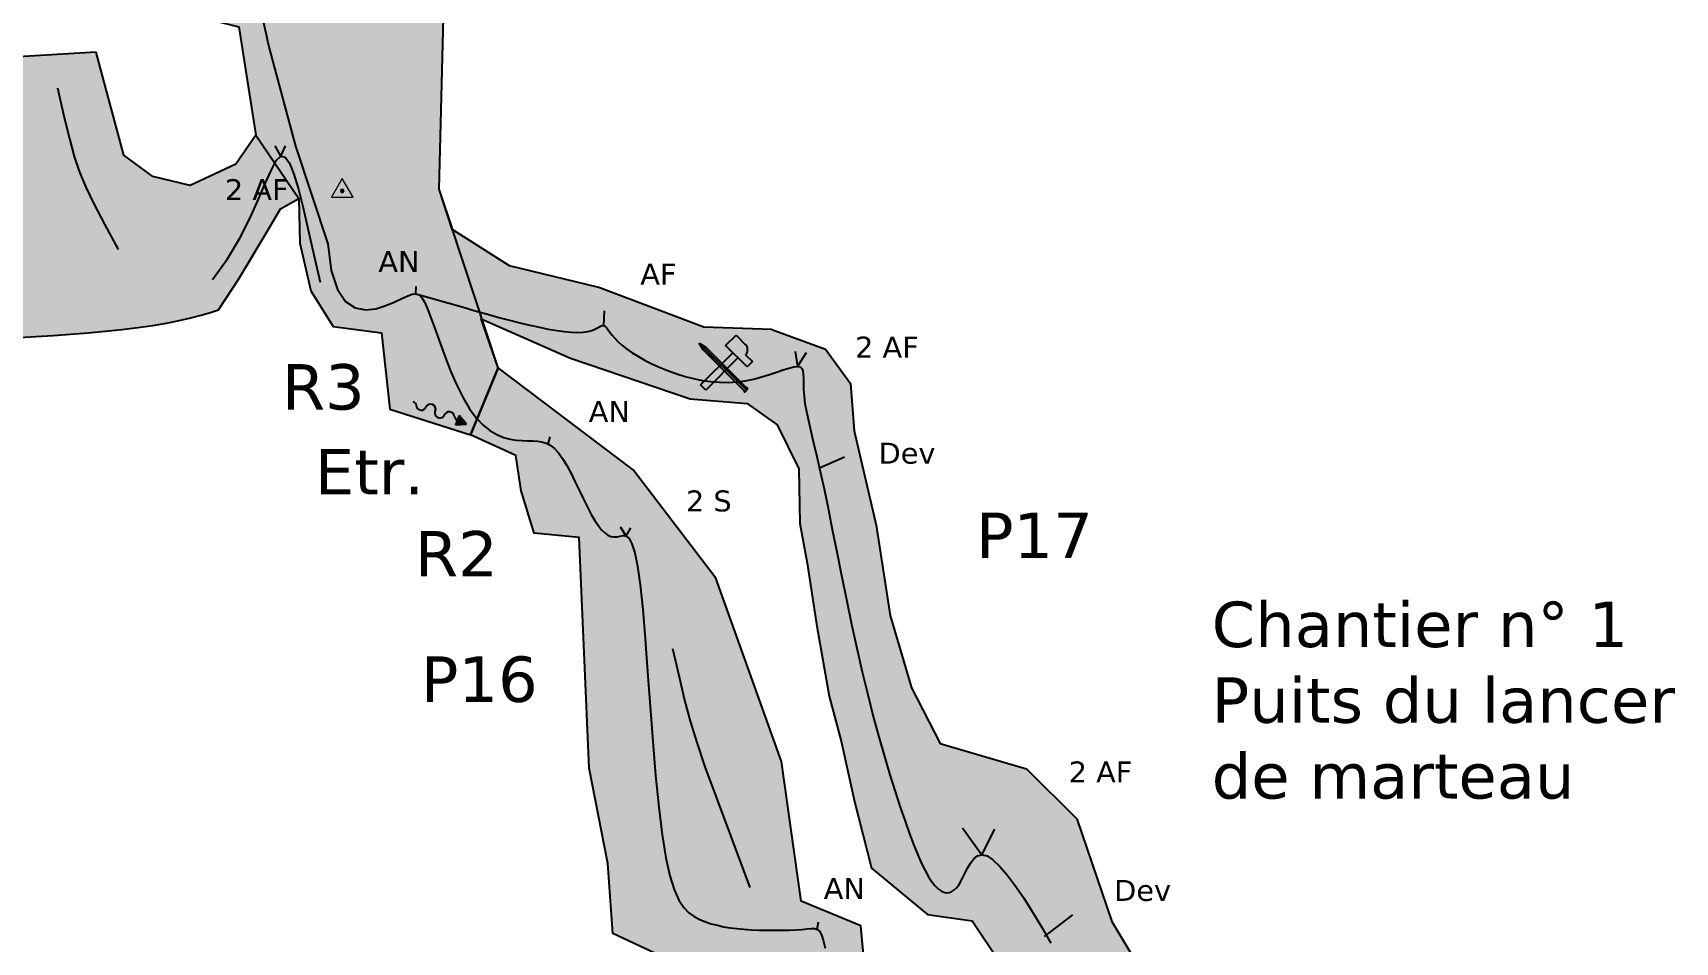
# Model space of a CAD drawing. Header units: metres. Extents: x -1178 to 131, y -250 to 398.
# Drawn here: x -18.52 to 28.46, y -145.64 to -119.62 of the extents above; entities that cross this region are included whole.
import ezdxf

# ---------------------------------------------------------------- set-up
doc = ezdxf.new("R2010")
doc.units = ezdxf.units.M
doc.header["$MEASUREMENT"] = 0
for name, color, linetype in [('Blocs - Actifs', 170, 'Continuous'), ("Blocs - Courant d'air", 204, 'Continuous'), ('Topo Dessin - Divers', 92, 'Continuous'), ('Topo Dessin - Galeries', 1, 'Continuous'), ('Topo Dessin - Légendes Grosses', 250, 'Continuous'), ('Topo Dessin - Puits', 248, 'Continuous')]:
    doc.layers.add(name, color=color, linetype=linetype)
doc.layers.add('Topo Dessin - Fond', color=7, linetype='Continuous', true_color=0xdedede)

# ---------------------------------------------------------------- blocks, each defined once
blk = doc.blocks.new('*U152')
at = {"layer": 'Blocs - Actifs'}
h = blk.add_hatch(color=256, dxfattribs=at)
h.dxf.hatch_style = 1
h.paths.add_polyline_path([(4.73, -1), (6.73, 0), (4.73, 1)])
for p, q in [((6.73, 0), (4.73, 1)), ((4.73, 1), (4.73, -1)), ((4.73, -1), (6.73, 0))]:
    blk.add_line(p, q, dxfattribs=at)
for centre, radius, start, end in [((4.94, 1.35), 1.36, 217.1795, 261.2635), ((-4.73, -1), 1, 28.4711, 90.005)]:
    blk.add_arc(centre, radius, start, end, dxfattribs=at)
for centre, major_axis, ratio, start_param, end_param in [((-1, 0), (0, -1), 0.999831, 7.853982, 10.99523), ((3, 0), (0, -1), 0.999914, 2.121384, 4.712733), ((-3, 0), (0, 1), 1, 8.404856, 10.995574), ((1, 0), (1, 0), 0.999967, 3.141363, 6.283185)]:
    blk.add_ellipse(centre, major_axis=major_axis, ratio=ratio, start_param=start_param, end_param=end_param, dxfattribs=at)
blk = doc.blocks.new('*U158')
at = {"layer": 'Topo Dessin - Divers'}
h = blk.add_hatch(color=256, dxfattribs=at)
h.dxf.hatch_style = 2
edge = h.paths.add_edge_path()
edge.add_spline(control_points=[(0.25, 0), (0.25, -0.14), (0.14, -0.25), (0, -0.25), (-0.14, -0.25), (-0.25, -0.14), (-0.25, 0), (-0.25, 0.14), (-0.14, 0.25), (0, 0.25), (0.14, 0.25), (0.25, 0.14), (0.25, 0)], knot_values=[0, 0, 0, 0, 1, 1, 1, 2, 2, 2, 3, 3, 3, 4, 4, 4, 4], degree=3, periodic=0)
at = {"layer": 'Topo Dessin - Divers', "lineweight": 5}
blk.add_lwpolyline([(-1.5, -0.87), (1.5, -0.87), (0, 1.73), (-1.5, -0.87)], dxfattribs=at)
blk.add_open_spline([(0.25, 0), (0.25, -0.14), (0.14, -0.25), (0, -0.25), (-0.14, -0.25), (-0.25, -0.14), (-0.25, 0), (-0.25, 0.14), (-0.14, 0.25), (0, 0.25), (0.14, 0.25), (0.25, 0.14), (0.25, 0)], degree=3, knots=[0, 0, 0, 0, 1, 1, 1, 2, 2, 2, 3, 3, 3, 4, 4, 4, 4], dxfattribs=at)
blk = doc.blocks.new('Désob')
at = {"layer": "Blocs - Courant d'air"}
h = blk.add_hatch(color=256, dxfattribs=at)
h.dxf.hatch_style = 1
h.paths.add_polyline_path([(-0.488, 0.562), (-0.673, 0.673), (-0.562, 0.488), (-0.299, 0.225), (0.622, -0.696), (0.696, -0.622)])
h = blk.add_hatch(color=256, dxfattribs=at)
h.dxf.hatch_style = 1
h.paths.add_polyline_path([(0.846, 0.149), (0.65, 0.345, 0.414758), (0.65, 0.632), (0.382, 0.9), (0.08, 0.607), (0.692, -0.005)])
h.paths.add_polyline_path([(0.432, 0.255), (0.284, 0.403), (-0.637, -0.518), (-0.489, -0.666)])
h = blk.add_hatch(color=256, dxfattribs=at)
h.dxf.hatch_style = 1
h.paths.add_polyline_path([(0.71, -0.607, 0.414214), (0.681, -0.607), (0.696, -0.622), (0.622, -0.696), (0.607, -0.71, 0.414214), (0.636, -0.71), (0.71, -0.636, 0.414214)])
h.paths.add_polyline_path([(0.607, -0.681, 0.414214), (0.607, -0.71), (0.622, -0.696)])
for p, q in [((-0.673, 0.673), (-0.488, 0.562)), ((-0.562, 0.488), (-0.673, 0.673)), ((-0.673, 0.673), (0.673, -0.673)), ((0.622, -0.696), (-0.562, 0.488)), ((-0.299, 0.225), (-0.562, 0.488)), ((0.696, -0.622), (-0.488, 0.562)), ((0.08, 0.607), (0.382, 0.9)), ((0.692, -0.005), (0.08, 0.607)), ((0.382, 0.9), (0.65, 0.632)), ((-0.637, -0.518), (0.284, 0.403)), ((0.432, 0.255), (-0.489, -0.666)), ((0.65, 0.345), (0.846, 0.149)), ((0.846, 0.149), (0.692, -0.005)), ((-0.489, -0.666), (-0.637, -0.518)), ((0.607, -0.681), (0.607, -0.681)), ((0.607, -0.71), (0.607, -0.71)), ((0.607, -0.71), (0.607, -0.71)), ((0.607, -0.71), (0.607, -0.71)), ((0.696, -0.622), (0.622, -0.696)), ((0.636, -0.71), (0.71, -0.636)), ((0.681, -0.607), (0.681, -0.607)), ((0.71, -0.607), (0.71, -0.607)), ((0.71, -0.607), (0.71, -0.607))]:
    blk.add_line(p, q, dxfattribs=at)
for centre, radius, start, end in [((0.507, 0.489), 0.203, 315, 45), ((0.622, -0.696), 0.02, 135, 225), ((0.622, -0.696), 0.02, 225, 315), ((0.696, -0.622), 0.02, 45, 135), ((0.696, -0.622), 0.02, 315, 45)]:
    blk.add_arc(centre, radius, start, end, dxfattribs=at)

msp = doc.modelspace()

# ---------------------------------------------------------------- hatches: boundary and pattern name
at = {"layer": 'Topo Dessin - Fond'}
h = msp.add_hatch(color=256, dxfattribs=at)
h.dxf.hatch_style = 1
h.paths.add_polyline_path([(-6.623, -113.14), (-5.667, -108.588), (-5.442, -104.598), (-5.296, -101.423), (-5.274, -100.945), (-8.591, -100.72), (-9.659, -105.216), (-10.502, -110.386), (-11.458, -111.06), (-11.964, -108.026), (-12.695, -103.699), (-11.008, -98.023), (-10.945, -95.885), (-10.921, -95.072), (-11.956, -94.764), (-12.725, -97.568), (-12.835, -98.801), (-14.091, -98.251), (-14.996, -94.629), (-15.811, -92.273), (-16.472, -90.313), (-15.899, -88.706), (-14.709, -87.583), (-13.125, -85.964), (-12.705, -85.535), (-12.75, -83.308), (-13.918, -82.56), (-15.656, -82.056), (-17.441, -83.443), (-18.652, -84.808), (-20.393, -85.887), (-22.309, -85.535), (-22.334, -84.01), (-25.374, -82.469), (-27.444, -81.015), (-27.731, -79.782), (-25.836, -78.241), (-22.995, -77.536), (-20.924, -76.237), (-16.782, -75.26), (-15.086, -74.071), (-11.495, -70.812), (-10.592, -67.003), (-11.561, -65.792), (-14.645, -65.66), (-18.258, -69.425), (-21.717, -72.486), (-25.396, -75.018), (-27.973, -77.176), (-29.119, -77.044), (-30.37, -77.13), (-32.224, -76.774), (-32.515, -77.268), (-33.475, -77.879), (-34.58, -76.57), (-33.751, -75.741), (-35.069, -75.997), (-36.318, -75.444), (-36.49, -75.674), (-36.102, -75.757), (-36.102, -76.136), (-36.438, -76.516), (-37.014, -76.245), (-36.639, -75.643), (-36.492, -75.674), (-36.452, -75.384), (-37.068, -75.294), (-37.799, -75.877), (-37.66, -77.094), (-36.562, -77.028), (-36.409, -77.753), (-36.387, -78.543), (-35.696, -78.853), (-33.524, -79.83), (-33.524, -79.833), (-31.45, -80.948), (-30.413, -81.507), (-28.678, -82.978), (-26.987, -84.031), (-25.032, -84.887), (-23.949, -91.225), (-23.133, -95.998), (-22.696, -101.599), (-19.096, -103.071), (-18.951, -104.779), (-17.167, -104.856), (-16.257, -114.04), (-15.156, -118.817), (-12.635, -119.447), (-12.365, -121.16), (-12.145, -122.553), (-10.917, -124.365), (-10.888, -125.643), (-10.568, -127.009), (-9.929, -128.025), (-8.546, -128.211), (-8.31, -130.392), (-6.004, -131.123), (-5.217, -129.212), (-5.698, -127.804), (-5.679, -127.812), (-5.684, -127.799), (-6.904, -124.098)])
h.paths.add_polyline_path([(-21.143, -91.083), (-21.958, -90.731), (-22.355, -88.859), (-22.399, -87.648), (-21.496, -87.604), (-20.945, -88.419), (-20.791, -90.268)], flags=16)
h = msp.add_hatch(color=256, dxfattribs=at)
h.dxf.hatch_style = 1
h.paths.add_polyline_path([(-25.231, -129.86), (-25.115, -129.808), (-24.984, -129.746), (-24.829, -129.673), (-24.644, -129.587), (-24.423, -129.486), (-24.171, -129.375), (-23.892, -129.256), (-23.592, -129.134), (-23.274, -129.013), (-22.946, -128.898), (-22.611, -128.791), (-22.276, -128.698), (-21.943, -128.621), (-21.61, -128.56), (-21.272, -128.51), (-20.926, -128.471), (-20.566, -128.44), (-20.189, -128.413), (-19.79, -128.389), (-19.365, -128.365), (-18.912, -128.34), (-18.435, -128.311), (-17.944, -128.279), (-17.445, -128.244), (-16.945, -128.204), (-16.453, -128.16), (-15.976, -128.11), (-15.522, -128.055), (-15.096, -127.994), (-14.701, -127.927), (-14.338, -127.856), (-14.007, -127.782), (-13.709, -127.705), (-13.445, -127.626), (-13.215, -127.545), (-12.632, -126.66), (-11.847, -125.353), (-11.44, -124.656), (-10.917, -124.365), (-12.145, -122.553), (-12.72, -123.379), (-14.025, -123.989), (-15.095, -123.731), (-15.917, -123.12), (-16.587, -120.642), (-16.717, -120.172), (-20.516, -120.41), (-20.552, -121.095), (-20.597, -121.693), (-20.648, -122.214), (-20.705, -122.668), (-20.763, -123.066), (-20.82, -123.418), (-20.875, -123.734), (-20.925, -124.025), (-20.969, -124.301), (-21.006, -124.561), (-21.037, -124.808), (-21.065, -125.042), (-21.091, -125.262), (-21.115, -125.469), (-21.138, -125.663), (-21.163, -125.846), (-21.189, -126.016), (-21.217, -126.175), (-21.246, -126.322), (-21.274, -126.458), (-21.301, -126.582), (-21.327, -126.696), (-21.35, -126.799), (-21.37, -126.891), (-21.386, -126.972), (-21.41, -127.088), (-21.439, -127.187), (-21.487, -127.259), (-21.568, -127.304), (-21.662, -127.32), (-21.735, -127.325), (-21.82, -127.323), (-21.916, -127.316), (-22.023, -127.303), (-22.141, -127.284), (-22.271, -127.26), (-22.411, -127.23), (-22.559, -127.196), (-22.709, -127.159), (-22.858, -127.121), (-23.001, -127.083), (-23.134, -127.047), (-23.253, -127.015), (-23.354, -126.987), (-23.434, -126.965), (-23.497, -126.947), (-23.549, -126.933), (-23.595, -126.92), (-23.641, -126.907), (-23.693, -126.893), (-23.756, -126.875), (-23.836, -126.853), (-23.937, -126.826), (-24.056, -126.795), (-24.188, -126.764), (-24.33, -126.736), (-24.476, -126.714), (-24.622, -126.701), (-24.763, -126.699), (-24.896, -126.713), (-25.016, -126.744), (-25.125, -126.79), (-25.225, -126.849), (-25.317, -126.915), (-25.406, -126.988), (-25.491, -127.064), (-25.576, -127.139), (-25.664, -127.21), (-25.754, -127.276), (-25.848, -127.336), (-25.944, -127.393), (-26.042, -127.447), (-26.14, -127.499), (-26.238, -127.552), (-26.335, -127.606), (-26.429, -127.662), (-26.521, -127.722), (-26.614, -127.784), (-26.709, -127.848), (-26.811, -127.912), (-26.923, -127.975), (-27.047, -128.035), (-27.187, -128.091), (-27.345, -128.142), (-27.525, -128.188), (-27.721, -128.227), (-27.927, -128.261), (-28.139, -128.29), (-28.349, -128.315), (-28.554, -128.335), (-28.746, -128.353), (-28.92, -128.367), (-29.072, -128.378), (-29.203, -128.388), (-29.316, -128.396), (-29.415, -128.403), (-29.501, -128.409), (-29.579, -128.415), (-29.65, -128.422), (-29.719, -128.43), (-29.787, -128.439), (-29.855, -128.449), (-29.923, -128.46), (-30.041, -128.478), (-30.177, -128.498), (-30.285, -128.509), (-30.364, -128.515), (-30.444, -128.521), (-30.527, -128.527), (-30.61, -128.534), (-30.694, -128.543), (-30.777, -128.556), (-30.86, -128.573), (-30.942, -128.595), (-31.022, -128.623), (-31.099, -128.659), (-31.174, -128.704), (-31.247, -128.759), (-31.316, -128.826), (-31.381, -128.905), (-31.443, -128.998), (-31.5, -129.107), (-31.553, -129.233), (-31.576, -129.307), (-31.709, -129.963), (-31.716, -130.021), (-31.746, -130.318), (-31.771, -130.666), (-31.782, -130.869), (-31.814, -131.753), (-31.822, -132.056), (-31.833, -132.611), (-31.837, -132.901), (-31.845, -133.451), (-31.849, -133.784), (-31.857, -134.376), (-31.862, -134.666), (-31.883, -135.786), (-31.888, -136.027), (-31.897, -136.505), (-31.899, -136.94), (-31.812, -137.932), (-31.804, -137.98), (-31.722, -138.231), (-31.607, -138.433), (-31.454, -138.583), (-31.27, -138.689), (-31.166, -138.722), (-28.683, -138.173), (-28.626, -138.087), (-28.547, -137.913), (-28.483, -137.715), (-28.434, -137.496), (-28.397, -137.261), (-28.393, -137.221), (-28.348, -136.638), (-28.342, -136.512), (-28.337, -136.262), (-28.336, -136.02), (-28.337, -135.785), (-28.377, -134.639), (-28.383, -134.528), (-28.392, -134.342), (-28.4, -134.16), (-28.406, -133.98), (-28.408, -133.803), (-28.406, -133.625), (-28.399, -133.445), (-28.385, -133.262), (-28.363, -133.075), (-28.333, -132.881), (-28.075, -131.917), (-27.991, -131.706), (-27.91, -131.527), (-27.823, -131.359), (-27.729, -131.202), (-27.628, -131.056), (-27.573, -130.988), (-27.273, -130.682), (-27.131, -130.576), (-26.981, -130.483), (-26.819, -130.401), (-26.649, -130.327), (-26.474, -130.263), (-26.299, -130.205), (-26.128, -130.154), (-25.963, -130.107), (-25.81, -130.065), (-25.672, -130.025), (-25.551, -129.987), (-25.442, -129.948), (-25.337, -129.907)])
h.paths.add_polyline_path([(-25.901, -129.045), (-25.36, -128.505), (-25.826, -128.04), (-25.937, -127.855), (-25.752, -127.966), (-25.286, -128.431), (-24.98, -128.125), (-25.184, -127.921), (-24.882, -127.627), (-24.614, -127.895, -0.414758), (-24.614, -128.182), (-24.418, -128.378), (-24.572, -128.533), (-24.832, -128.273), (-25.138, -128.579), (-24.583, -129.135, -1), (-24.554, -129.163), (-24.628, -129.237, -1), (-24.656, -129.209), (-25.212, -128.653), (-25.753, -129.193)], flags=16)
h.paths.add_polyline_path([(-24.554, -129.135, -1), (-24.583, -129.163), (-24.591, -129.2), (-24.605, -129.186), (-24.628, -129.209, -1), (-24.656, -129.237)], flags=0)
h = msp.add_hatch(color=256, dxfattribs=at)
h.dxf.hatch_style = 1
h.paths.add_polyline_path([(16.38, -150.846), (14.992, -150.512), (14.015, -148.817), (13.395, -146.794), (12.341, -145.048), (11.338, -142.119), (9.898, -140.68), (7.43, -139.961), (6.607, -138.369), (6.004, -136.3), (5.602, -133.715), (4.974, -131.007), (4.862, -129.658), (4.154, -128.678), (2.616, -128.112), (0.668, -128.049), (-2.336, -126.907), (-4.89, -126.289), (-6.514, -125.264), (-6.904, -124.098), (-6.519, -125.266), (-5.679, -127.812), (-3.145, -128.93), (0.28, -130.098), (1.914, -130.232), (2.77, -130.84), (3.384, -132.099), (3.417, -133.666), (3.627, -134.797), (3.902, -136.606), (4.257, -138.608), (4.597, -139.893), (4.985, -141.621), (5.47, -143.527), (7.07, -144.851), (8.347, -145.029), (9.124, -146.184), (11.371, -148.994), (11.969, -150.868), (13.361, -152.478), (14.719, -155.321), (15.253, -156.015), (17.031, -156.403), (18.599, -156.807), (21.153, -157.534), (22.003, -160.219), (22.753, -162.519), (24.149, -164.405), (25.701, -166.523), (27.2, -168.926), (29.14, -169.83), (31.992, -171.134), (32.871, -172.064), (34.707, -172.426), (37.163, -172.994), (39.129, -173.33), (40.713, -172.733), (40.093, -170.152), (38.961, -169.33), (38.036, -169.793), (36.005, -170.306), (33.948, -169.484), (31.48, -168.251), (29.063, -167.558), (28.034, -166.016), (26.569, -163.576), (25.515, -162.009), (23.252, -160.057), (22.859, -158.886), (22.191, -157.474), (21.677, -155.778), (21.188, -155.085), (18.9, -152.49)])
h.paths.add_polyline_path([(18.86, -154.172), (19.045, -154.283), (19.51, -154.748), (19.817, -154.441), (19.613, -154.238), (19.914, -153.944), (20.183, -154.212, -0.414758), (20.183, -154.499), (20.379, -154.695), (20.225, -154.849), (19.965, -154.589), (19.658, -154.896), (20.214, -155.452, -0.414214), (20.242, -155.452, -0.414214), (20.242, -155.48), (20.168, -155.554, -0.414214), (20.14, -155.554, -0.414214), (20.14, -155.526), (19.584, -154.97), (19.044, -155.51), (18.896, -155.362), (19.436, -154.822), (18.971, -154.357)], flags=16)
h.paths.add_polyline_path([(33.037, -170.486), (33.222, -170.597), (33.687, -171.062), (33.993, -170.756), (33.79, -170.552), (34.091, -170.258), (34.36, -170.526, -0.414758), (34.36, -170.813), (34.556, -171.009), (34.401, -171.164), (34.141, -170.903), (33.835, -171.21), (34.391, -171.766, -0.414214), (34.419, -171.766, -0.414214), (34.419, -171.794), (34.345, -171.868, -0.414214), (34.317, -171.868, -0.414214), (34.317, -171.84), (33.761, -171.284), (33.221, -171.824), (33.073, -171.676), (33.613, -171.136), (33.148, -170.671)], flags=16)
h.paths.add_polyline_path([(1.85, -129.888, -0.414214), (1.822, -129.888, -0.414214), (1.822, -129.86), (1.266, -129.304), (0.725, -129.844), (0.577, -129.696), (1.118, -129.156), (0.652, -128.691), (0.541, -128.506), (0.726, -128.617), (1.192, -129.082), (1.498, -128.775), (1.295, -128.572), (1.596, -128.278), (1.864, -128.546, -0.414758), (1.865, -128.833), (2.06, -129.029), (1.906, -129.183), (1.646, -128.923), (1.34, -129.23), (1.896, -129.786, -0.414214), (1.924, -129.786, -0.414214), (1.924, -129.814)], flags=16)
h = msp.add_hatch(color=256, dxfattribs=at)
h.dxf.hatch_style = 1
h.paths.add_polyline_path([(2.891, -140.472), (1.011, -135.23), (-1.349, -132.129), (-5.217, -129.212), (-6.004, -131.123), (-4.706, -131.714), (-4.557, -132.729), (-4.186, -133.941), (-2.892, -134.065), (-2.613, -140.662), (-2.074, -143.393), (-1.928, -145.399), (-0.707, -145.966), (0.574, -146.196), (2.798, -146.172), (4.425, -148.34), (4.648, -149.42), (5.514, -151.158), (6.039, -151.683), (7.481, -151.071), (6.257, -149.804), (5.383, -147.533), (5.165, -145.174), (3.46, -144.475)])

# ---------------------------------------------------------------- linework, layer by layer
at = {"layer": 'Topo Dessin - Divers'}
for p, q in [((-11.429, -123.152), (-11.591, -122.855)), ((-11.429, -123.152), (-11.295, -122.855)), ((-7.564, -127.088), (-7.56, -126.886)), ((-2.176, -127.577), (-2.197, -127.997)), ((3.28, -128.743), (3.349, -129.166)), ((3.349, -129.166), (3.606, -128.769)), ((-3.782, -131.391), (-3.727, -131.181)), ((3.976, -132.07), (4.697, -131.756)), ((-1.553, -134.023), (-1.717, -133.773)), ((-1.717, -133.773), (-1.553, -134.023)), ((-1.553, -134.023), (-1.415, -133.788)), ((8.07, -142.377), (8.626, -143.143)), ((8.626, -143.143), (8.993, -142.413)), ((3.916, -145.277), (3.953, -145.059)), ((10.421, -145.486), (11.229, -144.86))]:
    msp.add_line(p, q, dxfattribs=at)
for points in [[(-12.391, -117.2), (-11.77, -120.022), (-11.008, -122.862), (-10.086, -125.656)], [(-13.38, -126.681), (-12.954, -126.089), (-12.599, -125.494), (-12.306, -124.917), (-12.066, -124.384), (-11.867, -123.918), (-11.701, -123.541), (-11.559, -123.278), (-11.429, -123.152), (-11.305, -123.179), (-11.182, -123.354), (-11.057, -123.663), (-10.928, -124.093), (-10.791, -124.63), (-10.644, -125.262), (-10.484, -125.974), (-10.309, -126.755)], [(-10.086, -125.656), (-9.986, -126.424), (-9.811, -126.963), (-9.577, -127.307), (-9.304, -127.49), (-9.009, -127.548), (-8.71, -127.517), (-8.425, -127.429), (-8.173, -127.321), (-7.966, -127.223), (-7.801, -127.147), (-7.67, -127.099), (-7.564, -127.088), (-7.474, -127.12), (-7.393, -127.203), (-7.313, -127.344), (-7.224, -127.551), (-7.12, -127.826), (-7, -128.158), (-6.867, -128.528), (-6.721, -128.922), (-6.563, -129.321), (-6.395, -129.709), (-6.218, -130.07), (-6.032, -130.386), (-5.841, -130.644), (-5.645, -130.849), (-5.448, -131.005), (-5.252, -131.119), (-5.059, -131.199), (-4.872, -131.25), (-4.693, -131.279), (-4.525, -131.293), (-4.37, -131.298), (-4.225, -131.301), (-4.091, -131.308), (-3.963, -131.326), (-3.842, -131.361), (-3.723, -131.42), (-3.606, -131.51), (-3.489, -131.637), (-3.369, -131.805), (-3.249, -132.008), (-3.127, -132.235), (-3.006, -132.477), (-2.887, -132.724), (-2.77, -132.968), (-2.657, -133.198), (-2.549, -133.405), (-2.445, -133.581), (-2.347, -133.726), (-2.252, -133.842), (-2.161, -133.931), (-2.072, -133.993), (-1.985, -134.032), (-1.899, -134.047), (-1.812, -134.042), (-1.726, -134.022), (-1.639, -134.008), (-1.553, -134.023), (-1.468, -134.094), (-1.385, -134.244), (-1.303, -134.499), (-1.224, -134.883), (-1.149, -135.421), (-1.076, -136.126), (-1.006, -136.968), (-0.936, -137.905), (-0.864, -138.897), (-0.789, -139.902), (-0.708, -140.877), (-0.621, -141.783), (-0.525, -142.577), (-0.419, -143.227), (-0.303, -143.742), (-0.178, -144.14), (-0.044, -144.438), (0.096, -144.655), (0.243, -144.808), (0.396, -144.914), (0.555, -144.993), (0.717, -145.059), (0.885, -145.115), (1.058, -145.162), (1.237, -145.201), (1.423, -145.232), (1.616, -145.257), (1.818, -145.276), (2.028, -145.29), (2.246, -145.298), (2.469, -145.303), (2.691, -145.304), (2.908, -145.302), (3.114, -145.296), (3.306, -145.288), (3.478, -145.278), (3.625, -145.267), (3.744, -145.256), (3.839, -145.255), (3.916, -145.277), (3.979, -145.332), (4.035, -145.432), (4.088, -145.59), (4.144, -145.816)], [(-7.564, -127.088), (-7.089, -127.224), (-6.652, -127.351), (-6.247, -127.468), (-5.872, -127.575), (-5.522, -127.674), (-5.194, -127.765), (-4.884, -127.847), (-4.589, -127.922), (-4.305, -127.99), (-4.034, -128.049), (-3.778, -128.1), (-3.538, -128.14), (-3.316, -128.171), (-3.114, -128.189), (-2.934, -128.196), (-2.777, -128.189), (-2.646, -128.169), (-2.537, -128.14), (-2.447, -128.105), (-2.374, -128.068), (-2.315, -128.035), (-2.266, -128.01), (-2.224, -127.996), (-2.187, -127.997), (-2.152, -128.018), (-2.115, -128.057), (-2.073, -128.112), (-2.023, -128.181), (-1.961, -128.262), (-1.885, -128.353), (-1.791, -128.452), (-1.676, -128.557), (-1.538, -128.666), (-1.379, -128.777), (-1.2, -128.888), (-1.004, -128.998), (-0.795, -129.104), (-0.574, -129.204), (-0.343, -129.298), (-0.106, -129.382), (0.135, -129.456), (0.379, -129.518), (0.626, -129.567), (0.873, -129.602), (1.121, -129.622), (1.368, -129.626), (1.614, -129.613), (1.857, -129.582), (2.095, -129.533), (2.327, -129.471), (2.547, -129.402), (2.752, -129.332), (2.938, -129.267), (3.103, -129.214), (3.241, -129.178), (3.349, -129.166), (3.426, -129.182), (3.475, -129.227), (3.502, -129.298), (3.515, -129.396), (3.519, -129.518), (3.519, -129.663), (3.523, -129.829), (3.537, -130.017), (3.565, -130.225), (3.607, -130.457), (3.663, -130.72), (3.732, -131.017), (3.811, -131.356), (3.902, -131.742), (4.001, -132.178), (4.109, -132.672), (4.225, -133.226), (4.347, -133.831), (4.475, -134.476), (4.61, -135.15), (4.75, -135.842), (4.896, -136.54), (5.046, -137.233), (5.2, -137.91), (5.358, -138.561), (5.518, -139.183), (5.678, -139.773), (5.838, -140.33), (5.994, -140.852), (6.146, -141.336), (6.292, -141.781), (6.429, -142.185), (6.558, -142.546), (6.678, -142.865), (6.791, -143.146), (6.898, -143.389), (7, -143.598), (7.098, -143.773), (7.193, -143.918), (7.287, -144.035), (7.38, -144.125), (7.472, -144.187), (7.563, -144.222), (7.653, -144.23), (7.74, -144.209), (7.825, -144.159), (7.906, -144.08), (7.985, -143.972), (8.06, -143.835), (8.134, -143.682), (8.212, -143.526), (8.297, -143.38), (8.391, -143.259), (8.5, -143.175), (8.625, -143.143), (8.772, -143.177), (8.941, -143.285), (9.132, -143.465), (9.343, -143.711), (9.57, -144.014), (9.812, -144.369), (10.066, -144.768), (10.329, -145.205), (10.599, -145.673)]]:
    msp.add_lwpolyline(points, dxfattribs=at)
at = {"layer": 'Topo Dessin - Fond'}
for p, q in [((-16.717, -120.172), (-20.516, -120.41)), ((-5.217, -129.212), (-6.004, -131.123))]:
    msp.add_line(p, q, dxfattribs=at)
msp.add_lwpolyline([(-12.635, -119.447), (-12.145, -122.553), (-10.917, -124.365), (-10.888, -125.643), (-10.568, -127.009), (-9.929, -128.025), (-8.546, -128.211), (-8.31, -130.392), (-6.004, -131.123), (-5.217, -129.212), (-6.904, -124.098), (-6.623, -113.14)], dxfattribs=at)
msp.add_lwpolyline([(-12.635, -119.447), (-12.145, -122.553), (-10.917, -124.365), (-10.888, -125.643), (-10.568, -127.009), (-9.929, -128.025), (-8.546, -128.211), (-8.31, -130.392), (-6.004, -131.123), (-5.217, -129.212), (-6.904, -124.098), (-6.623, -113.14)], dxfattribs=at)
at = {"layer": 'Topo Dessin - Galeries'}
for points in [[(-6.519, -125.266), (-6.904, -124.098), (-6.623, -113.14), (-5.667, -108.588), (-5.442, -104.598), (-5.296, -101.423)], [(-16.257, -114.04), (-15.156, -118.817), (-12.635, -119.447), (-12.365, -121.16)], [(-12.365, -121.16), (-12.145, -122.553), (-12.72, -123.379), (-14.025, -123.989), (-15.095, -123.731), (-15.917, -123.12), (-16.587, -120.642), (-16.717, -120.172)], [(-13.215, -127.545), (-12.632, -126.66), (-11.847, -125.353), (-11.44, -124.656), (-10.917, -124.365), (-10.888, -125.643), (-10.568, -127.009), (-9.929, -128.025), (-8.546, -128.211)], [(2.616, -128.112), (0.668, -128.049), (-2.336, -126.907), (-4.89, -126.289), (-6.514, -125.264), (-6.904, -124.098)], [(-18.912, -128.34), (-18.435, -128.311), (-17.944, -128.279), (-17.445, -128.244), (-16.945, -128.204), (-16.453, -128.16), (-15.976, -128.11), (-15.522, -128.055), (-15.096, -127.994), (-14.701, -127.927), (-14.338, -127.856), (-14.007, -127.782), (-13.709, -127.705), (-13.445, -127.626), (-13.215, -127.545)], [(-8.546, -128.211), (-8.31, -130.392), (-6.004, -131.123)], [(21.322, -172.536), (18.625, -172.389), (16.132, -168.749), (13.207, -165.081), (12.725, -163.302), (10.802, -162.385), (9.666, -160.332), (8.486, -157.973), (7.481, -151.071), (6.257, -149.804), (5.383, -147.533), (5.165, -145.174), (3.46, -144.475), (2.891, -140.472), (1.011, -135.23), (-1.349, -132.129), (-5.217, -129.212), (-5.698, -127.804), (-3.145, -128.93), (0.28, -130.098), (1.914, -130.232)], [(-5.217, -129.212), (-5.684, -127.799)], [(2.616, -128.112), (4.154, -128.678), (4.862, -129.658), (4.974, -131.007), (5.602, -133.715), (6.004, -136.3), (6.607, -138.369), (7.43, -139.961), (9.898, -140.68), (11.338, -142.119), (12.341, -145.048), (13.395, -146.794)], [(1.914, -130.232), (2.77, -130.84), (3.384, -132.099), (3.417, -133.666), (3.627, -134.797), (3.902, -136.606), (4.257, -138.608), (4.597, -139.893), (4.985, -141.621), (5.47, -143.527), (7.07, -144.851), (8.347, -145.029), (9.124, -146.184)], [(-2.44, -152.644), (-1.78, -150.892), (-1.64, -150.576), (0.154, -150.216), (3.393, -149.929), (4.648, -149.42), (4.425, -148.34), (2.798, -146.172), (0.574, -146.196), (-0.707, -145.966), (-1.928, -145.399), (-2.074, -143.393), (-2.613, -140.662), (-2.892, -134.065), (-4.186, -133.941), (-4.557, -132.729), (-4.706, -131.714), (-6.004, -131.123)]]:
    msp.add_lwpolyline(points, dxfattribs=at)
at = {"layer": 'Topo Dessin - Puits'}
for points in [[(-17.816, -121.195), (-17.633, -122.006), (-17.48, -122.642), (-17.339, -123.157), (-17.188, -123.606), (-17.007, -124.042), (-16.777, -124.52), (-16.476, -125.094), (-16.084, -125.818)], [(-0.222, -137.239), (-0.038, -138.054), (0.121, -138.721), (0.28, -139.318), (0.466, -139.927), (0.704, -140.627), (1.02, -141.498), (1.44, -142.621), (1.991, -144.076)]]:
    msp.add_lwpolyline(points, dxfattribs=at)

# ---------------------------------------------------------------- block references
at = {"layer": 'Blocs - Actifs', "xscale": 0.1444716562244802, "yscale": 0.1444716562244802, "zscale": 0.1444716562244802, "rotation": 337.3244573674434}
msp.add_blockref('*U152', (-7.011, -130.445), dxfattribs=at)
at = {"layer": "Blocs - Courant d'air"}
msp.add_blockref('Désob', (1.214, -129.178), dxfattribs=at)
at = {"layer": 'Topo Dessin - Divers', "xscale": 0.2057363191843554, "yscale": 0.2057363191843554, "zscale": 0.2057363191843554}
msp.add_blockref('*U158', (-9.674, -124.146), dxfattribs=at)

# ---------------------------------------------------------------- texts
at = {"layer": 'Topo Dessin - Légendes Grosses', "linetype": 'Continuous', "attachment_point": 1}
for s, width, heights, insert, char_height in [('{\\fVerdana|b0|i0|c0|p34;2 AF}', 1.85052, [0], (-13.03, -123.81), 0.6), ('\\pxqc;{\\fVerdana|b0|i0|c0|p34; AN}', 1.85052, [0], (-9.108, -125.866), 0.6), ('\\pxqc;{\\fVerdana|b0|i0|c0|p34; AF}', 1.85078, [0], (-1.685, -126.225), 0.6), ('\\pxqc;{\\fVerdana|b0|i0|c0|p34; 2 AF}', 2.81446, [1.007], (4.37, -128.316), 0.6), ('\\pxqc;{\\fVerdana|b0|i0|c0|p34;R3}', 2.4793, [0], (-11.456, -129.103), 1.3), ('\\pxqc;{\\fVerdana|b0|i0|c0|p34; AN}', 1.85078, [0], (-3.089, -130.155), 0.6), ('\\pxqc;{\\fVerdana|b0|i0|c0|p34;Etr.}', 2.4793, [0], (-10.133, -131.531), 1.3), ('\\pxqc;{\\fVerdana|b0|i0|c0|p34; Dev}', 1.85078, [0], (5.427, -131.351), 0.6), ('\\pxqc;{\\fVerdana|b0|i0|c0|p34; 2 S}', 1.715, [0], (-0.175, -132.718), 0.6), ('\\pxqc;{\\fVerdana|b0|i0|c0|p34;P17}', 2.4793, [0], (8.889, -133.353), 1.3), ('\\pxqc;{\\fVerdana|b0|i0|c0|p34;R2}', 2.4793, [0], (-7.65, -133.878), 1.3), ('{\\fVerdana|b0|i0|c0|p34;Chantier n° 1 Puits du lancer de marteau}', 13.74757, [6.448], (15.199, -135.899), 1.3), ('\\pxqc;{\\fVerdana|b0|i0|c0|p34;P16}', 2.4793, [0], (-6.992, -137.468), 1.3), ('\\pxqc;{\\fVerdana|b0|i0|c0|p34; 2 AF}', 2.5891, [0], (10.594, -140.473), 0.6), ('\\pxqc;{\\fVerdana|b0|i0|c0|p34; AN}', 1.95068, [0], (3.583, -143.806), 0.6), ('\\pxqc;{\\fVerdana|b0|i0|c0|p34; Dev}', 1.85078, [0], (12.167, -143.863), 0.6)]:
    msp.add_mtext_dynamic_manual_height_columns(s, width=width, gutter_width=12.5, heights=heights, dxfattribs=dict(at, insert=insert, char_height=char_height))

doc.saveas('drawing.dxf')
